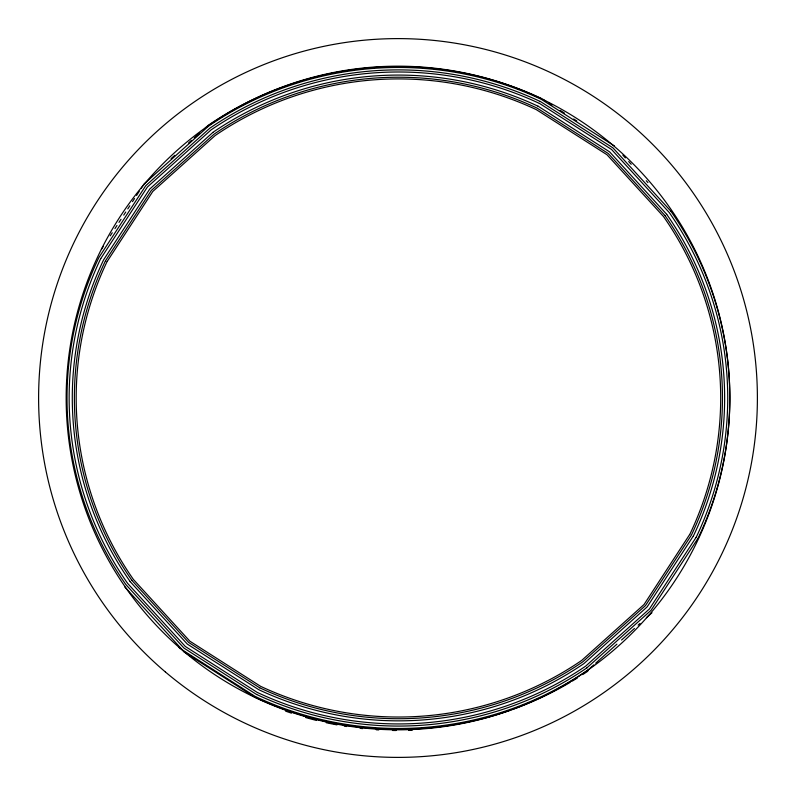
<?xml version="1.0" encoding="UTF-8"?>
<svg xmlns="http://www.w3.org/2000/svg" width="796" height="796" viewBox="0 0 796 796"><rect width="100%" height="100%" fill="white"/><g stroke="black" fill="none" stroke-linecap="round" stroke-linejoin="round"><path stroke-width="1.19" d="M101.46 249.297L103.48 246.193M110.226 235.835L112.256 232.731M114.952 228.591L116.982 225.477M119.002 222.373L121.032 219.268M123.728 215.129L125.758 212.015M127.778 208.91L129.808 205.806M132.504 201.657L134.524 198.552M136.554 195.448L139.25 191.299M141.28 188.194L143.3 185.09M100.823 258.501L147.419 187L211.129 129.867A331.992 331.992 0 0 1 539.33 103.39M105.53 260.76L151.379 190.403L214.074 134.176A326.768 326.768 0 0 1 537.111 108.127L608.224 153.489L664.998 215.567M107.191 261.436L152.802 191.448L215.159 135.539A324.848 324.848 0 0 1 536.295 109.629L607 154.742L663.466 216.482A316.519 316.519 0 0 1 689.734 534.524M689.684 534.494L644.073 604.482L581.727 660.401A324.848 324.848 0 0 1 260.581 686.311L189.876 641.198L133.41 579.458A316.519 316.519 0 0 1 107.142 261.416M693.266 536.096L647.118 606.92L584.005 663.516A328.897 328.897 0 0 1 258.859 689.744L187.289 644.073L130.136 581.587M696.062 537.429L649.466 608.93L585.757 666.063A331.992 331.992 0 0 1 257.546 692.54M697.973 538.345L651.068 610.313L586.95 667.814M171.1 158.633L174.802 155.32M188.672 142.872L191.448 140.385M194.224 137.897L199.776 132.922M205.328 127.937L208.094 125.45M143.976 184.055L208.562 126.136A336.529 336.529 0 0 1 541.25 99.291L614.502 146.026M212.87 132.425L149.767 189.02L103.609 259.834A320.231 320.231 0 0 0 130.166 581.577M588.314 669.804L593.856 664.839M595.697 663.187L616.92 644.153M621.537 640.014L634.452 628.432M638.143 625.119L639.984 623.467M646.442 617.676L651.984 612.711M542.663 99.152L545.767 101.142M548.862 103.122L551.966 105.102M560.235 110.385L564.374 113.032M573.677 118.972L576.782 120.952M540.255 101.43L612.95 147.877L671.018 211.358M539.36 103.341L611.587 149.489L669.277 212.572A323.325 323.325 0 0 1 696.112 537.459M538.046 106.147L609.597 151.857L666.74 214.343M259.745 687.863L188.662 642.442L131.887 580.374M257.526 692.59L185.299 646.442L127.599 583.359A323.325 323.325 0 0 1 100.764 258.481M256.63 694.51L183.936 648.063L125.867 584.572A325.445 325.445 0 0 1 98.853 257.566L145.807 185.627L209.925 128.126A334.111 334.111 0 0 1 540.225 101.48M255.606 696.699L182.383 649.914L124.723 586.871M183.916 651.864L255.257 697.435M622.86 155.16L625.367 157.906M628.701 161.558L631.208 164.294M646.252 180.742L647.924 182.573M178.503 646.879L180.175 648.71M412.258 730.231A338.559 338.559 0 0 1 408.547 730.36M396.149 730.509A338.559 338.559 0 0 1 392.418 730.459M378.737 729.932A338.559 338.559 0 0 1 376.249 729.783M362.618 728.609A338.559 338.559 0 0 1 360.16 728.33M346.678 726.519A338.559 338.559 0 0 1 344.25 726.141M336.997 724.877A338.559 338.559 0 0 1 326.151 722.688M316.529 720.44A338.559 338.559 0 0 1 305.734 717.554M291.475 713.146A338.559 338.559 0 0 1 285.595 711.136M587.796 671.197A337.355 337.355 0 0 1 582.702 674.57M577.538 677.874A337.355 337.355 0 0 1 572.294 681.087M570.175 682.351A337.355 337.355 0 0 1 512.206 709.564M511.062 709.972A337.355 337.355 0 0 1 255.277 697.386M208.084 125.43A337.355 337.355 0 0 1 541.608 98.545M259.765 687.814A326.768 326.768 0 0 0 582.821 661.784L645.496 605.537L691.346 535.181A318.101 318.101 0 0 0 664.968 215.577M131.907 580.354A318.101 318.101 0 0 1 105.48 260.73M212.85 132.395A328.897 328.897 0 0 1 538.016 106.196M666.72 214.363A320.231 320.231 0 0 1 693.326 536.116M586.97 667.834A334.111 334.111 0 0 1 256.65 694.46M670.988 211.378A325.445 325.445 0 0 1 698.022 538.365M588.334 669.824A336.529 336.529 0 0 1 255.625 696.639M165.389 671.963A359.394 359.394 0 0 0 751.563 462.466A359.394 359.394 0 0 0 277.048 59.571A359.394 359.394 0 0 0 165.389 671.963M183.229 650.949A331.823 331.823 0 0 0 724.44 457.521A331.823 331.823 0 0 0 286.321 85.53A331.823 331.823 0 0 0 183.229 650.949"/></g></svg>
